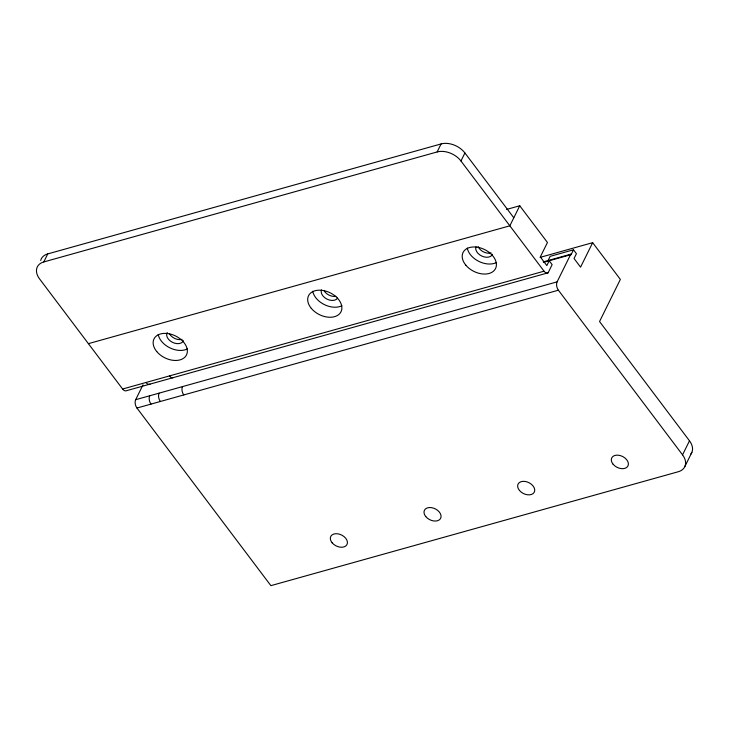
<?xml version="1.0" encoding="UTF-8"?>
<svg xmlns="http://www.w3.org/2000/svg" width="729" height="729" viewBox="0 0 729 729"><rect width="100%" height="100%" fill="white"/><g stroke="black" fill="none" stroke-linecap="round" stroke-linejoin="round"><path stroke-width="1.09" d="M684.95 466.369L691.885 452.326M506.609 209.433L519.75 205.76L547.452 242.493L540.307 256.927L546.832 265.575L549.21 260.763L552.135 264.645L548.099 272.819L126.646 390.653A6.042 3.581 74.4 0 1 122.609 389.022L39.512 278.824A18.116 12.174 26.3 0 1 43.786 261.939L47.749 253.911L441.1 143.932A18.116 12.174 26.3 0 1 464.92 152.972L513.799 217.789M540.089 257.383L592.659 242.684L620.361 279.417L599.548 321.535L689.488 440.808L682.554 454.85A18.116 12.174 26.3 0 1 678.28 471.736L270.887 585.651L136.943 408.03A6.042 3.581 74.4 0 1 135.667 399.702L142.993 384.876M43.786 261.939L437.127 151.951L441.1 143.932M548.099 272.819A6.042 3.581 74.4 0 1 544.053 271.188L460.956 160.991L464.92 152.972M519.75 205.76L509.835 225.817L88.391 343.651M547.771 261.155L550.149 256.344L573.495 249.81L576.429 253.692L574.051 258.513L580.566 267.151L592.659 242.684M682.554 454.85L558.387 290.197A6.042 3.581 74.4 0 1 557.111 281.859L570.789 254.184L571.117 254.621L543.898 262.24M571.117 254.621L573.495 249.81M543.169 261.911L570.789 254.184M122.609 389.022L544.053 271.188M135.667 399.702L557.111 281.859M136.943 408.03L558.387 290.197M437.127 151.951A18.116 12.174 26.3 0 1 460.956 160.991M40.678 260.49A18.116 12.174 26.3 0 1 47.749 253.911M150.065 384.11A6.042 3.581 74.4 0 1 146.019 382.479M491.127 252.954A9.058 6.087 26.3 0 1 478.142 246.575M335.951 296.311A9.058 6.087 26.3 0 1 323.913 290.434M182.068 339.368A9.058 6.087 26.3 0 1 169.383 333.636M173.475 377.558A6.042 3.581 74.4 0 1 169.438 375.927M492.485 254.275A9.058 6.087 26.3 0 1 481.887 256.098A9.058 6.087 26.3 0 1 476.037 246.694M496.431 262.522A18.116 12.174 26.3 0 1 478.798 261.365A18.116 12.174 26.3 0 1 467.289 248.024M337.664 298.043A9.058 6.087 26.3 0 1 326.938 299.1A9.058 6.087 26.3 0 1 321.507 289.896M341.901 305.724A18.116 12.174 26.3 0 1 324.268 304.567A18.116 12.174 26.3 0 1 312.759 291.226M183.426 340.689A9.058 6.087 26.3 0 1 172.409 342.302A9.058 6.087 26.3 0 1 167.26 332.542M187.371 348.927A18.116 12.174 26.3 0 1 169.739 347.779A18.116 12.174 26.3 0 1 158.229 334.429M160.353 401.488A6.042 3.581 74.4 0 1 159.077 393.15M183.772 394.936A6.042 3.581 74.4 0 1 182.496 386.607M150.994 404.103A6.042 3.581 74.4 0 1 149.718 395.774M689.488 440.808A18.116 12.174 26.3 0 1 690.582 454.449M465.822 265.156A18.116 12.174 26.3 0 0 495.173 269.211A18.116 12.174 26.3 0 0 476.921 247.167A18.116 12.174 26.3 0 0 465.822 265.156M311.292 308.358A18.116 12.174 26.3 0 0 340.643 312.422A18.116 12.174 26.3 0 0 322.391 290.379A18.116 12.174 26.3 0 0 311.292 308.358M156.762 351.569A18.116 12.174 26.3 0 0 186.114 355.624A18.116 12.174 26.3 0 0 167.861 333.581A18.116 12.174 26.3 0 0 156.762 351.569M332.132 542.795A9.058 6.087 26.3 0 0 346.813 544.827A9.058 6.087 26.3 0 0 337.682 533.801A9.058 6.087 26.3 0 0 332.132 542.795M425.791 516.606A9.058 6.087 26.3 0 0 440.471 518.638A9.058 6.087 26.3 0 0 431.34 507.621A9.058 6.087 26.3 0 0 425.791 516.606M519.449 490.426A9.058 6.087 26.3 0 0 534.12 492.449A9.058 6.087 26.3 0 0 524.998 481.432A9.058 6.087 26.3 0 0 519.449 490.426M613.098 464.236A9.058 6.087 26.3 0 0 627.778 466.268A9.058 6.087 26.3 0 0 618.648 455.242A9.058 6.087 26.3 0 0 613.098 464.236"/></g></svg>
